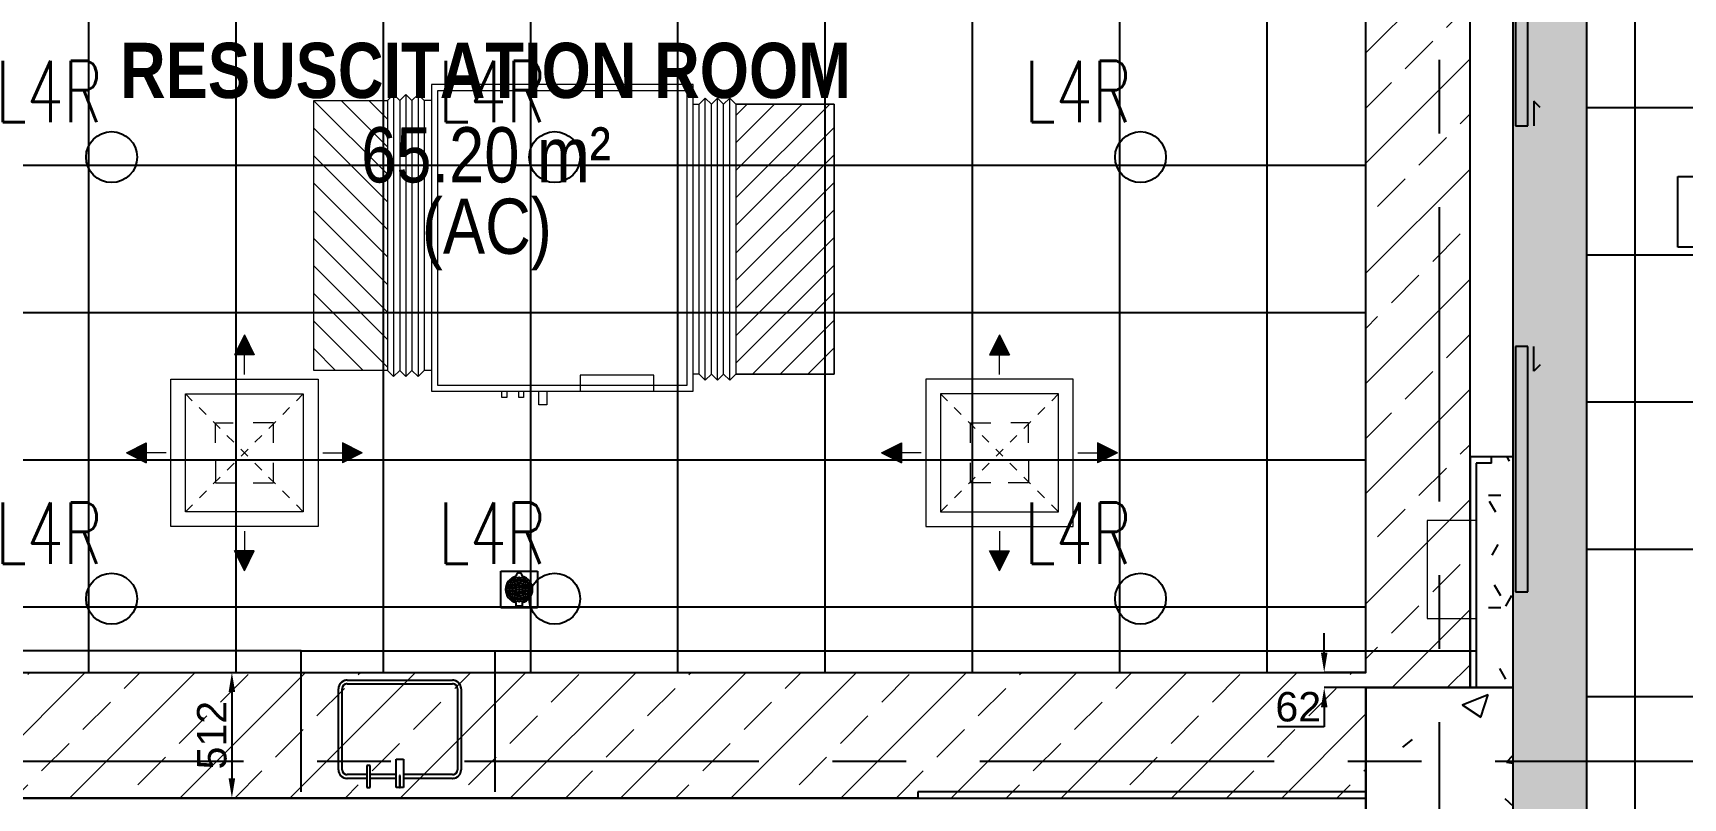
# Model space of a CAD drawing. Header units: millimetres. Extents: x -92759 to 184353, y -15225 to 86714.
# Drawn here: x -66264 to -59541, y 44791 to 47909 of the extents above; entities that cross this region are included whole.
import ezdxf

# ---------------------------------------------------------------- set-up
doc = ezdxf.new("R2010")
doc.units = ezdxf.units.MM
for name, pattern in [('Aligning Line', [3.2004, 1.6002, -1.6002]), ('HIDDEN', [0.375, 0.25, -0.125]), ('IDA - Grid Line', [2100, 1200, -300, 300, -300]), ('IDA - Hidden 065', [322.5, 225, -97.5])]:
    doc.linetypes.add(name, pattern=pattern)
doc.layers.get('Defpoints').update_dxf_attribs({"color": 8})
for name, color, linetype in [('0-1', 9, 'Continuous'), ('A-_DETA----_E-2', 9, 'Continuous'), ('A-_DOOR----_E', 8, 'Continuous'), ('A-_FLOR----_E', 8, 'Continuous'), ('A-_ROOMNAME_A', 8, 'Continuous'), ('A-_WALL----_E', 8, 'Continuous'), ('A-_WALL----_H-1', 9, 'Continuous'), ('A-_WALLPRTN_E', 8, 'Continuous'), ('A-PATT-CONC', 8, 'Continuous'), ('E-_LITG _ CKT -DB', 1, 'HIDDEN'), ('E-legend', 1, 'Continuous'), ('HF', 7, 'Continuous'), ('HF Text', 7, 'Continuous'), ('HFI 02', 7, 'Continuous'), ('M-_SANIFIXR_E', 9, 'Continuous'), ('M-ACMV_FCU', 5, 'Continuous'), ('S-_COLN----_E', 8, 'Continuous')]:
    doc.layers.add(name, color=color, linetype=linetype)
for name, color, linetype, true_color in [('1599_FURN_RHH_BLK8 _NEW__1ST STY_dwg _2_-1', 7, 'Continuous', 0xaaaaaa), ('A-_DETA----_E-3', 1, 'IDA - Hidden 065', 0xff0000), ('A-_DETA----_E-6', 7, 'Continuous', 0x969696), ('S-_ANOTGRID_E-1', 9, 'IDA - Grid Line', 0x808080)]:
    doc.layers.add(name, color=color, linetype=linetype, true_color=true_color)
for name, color, linetype, lineweight in [('HFI 9MM FPB', 94, 'Continuous', 5), ('M-ACMV_Control Panel', 7, 'Continuous', 25), ('M-ACMV_CP_ HL', 7, 'Continuous', 20), ('M-ACMV_FCU--PFCU', 86, 'Continuous', 25), ('M-ACMV_SAD', 5, 'Continuous', 18), ('M-ACMV_SAG', 5, 'Continuous', 25)]:
    doc.layers.add(name, color=color, linetype=linetype, lineweight=lineweight)
doc.styles.add('Arial', font='arial.ttf')
doc.styles.add('Arial Narrow_2', font='ARIALN.TTF', dxfattribs={"height": 225})
doc.styles.add('Arial Narrow_B_1', font='ARIALNB.TTF', dxfattribs={"height": 300})
doc.styles.add('Arial_4', font='arial.ttf', dxfattribs={"height": 1.8})
doc.styles.add('Simplex', font='simplex_.ttf', dxfattribs={"width": 0.7, "height": 450})
doc.styles.get("Standard").update_dxf_attribs({"font": 'arial.ttf'})
doc.dimstyles.get("Standard").update_dxf_attribs({"dimtxt": 0.18, "dimasz": 0.18, "dimexe": 0.18, "dimexo": 0.0625, "dimgap": 0.09, "dimtad": 0, "dimtih": 1, "dimtoh": 1, "dimdec": 4, "dimzin": 0, "dimdsep": 46, "dimtxsty": 'Standard', "dimcen": 0.09, "dimadec": 0, "dimazin": 0, "dimtfac": 1, "dimtdec": 4, "dimtofl": 0, "dimtmove": 0, "dimatfit": 3, "dimfxl": 1, "dimtolj": 1, "dimtzin": 0, "dimarcsym": 0})

# ---------------------------------------------------------------- blocks, each defined once
blk = doc.blocks.new('IDA - F - Double - Sliding - 1800L x 2200H TSD-01-10566337-BLK8_RHH_1ST STOREY PLAN')
at = {"layer": 'A-_DOOR----_E'}
for p, q in [((-450, -97.5), (-1450, -97.5)), ((-1450, -97.5), (-1450, -147.5)), ((-450, -147.5), (-450, -97.5)), ((1450, -97.5), (450, -97.5)), ((450, -97.5), (450, -147.5)), ((1450, -147.5), (1450, -97.5)), ((-1450, -147.5), (-450, -147.5)), ((-525, -197.5), (-550, -172.5)), ((-550, -172.5), (-450, -172.5)), ((450, -147.5), (1450, -147.5)), ((550, -172.5), (450, -172.5)), ((525, -197.5), (550, -172.5))]:
    blk.add_line(p, q, dxfattribs=at)
blk = doc.blocks.new('IDA - Floor Trap Cover - Floor Trap Cover-9516591-BLK8_RHH_1ST STOREY PLAN')
at = {"layer": 'M-_SANIFIXR_E'}
for p, q in [((-75, -75), (-75, 75)), ((-75, 75), (75, 75)), ((-12.5, 53.6), (-12.5, 67.5)), ((-12.5, 67.5), (12.5, 67.5)), ((12.5, 67.5), (12.5, 53.6)), ((75, 75), (75, -75)), ((75, -75), (-75, -75))]:
    blk.add_line(p, q, dxfattribs=at)
for centre in [(-45, 0), (-43.5, 11.4), (-38.8, 22.8), (-32.5, 0), (-31.8, 31.8), (-30, 12.4), (-23, 23), (-22.7, 38.8), (-20, 0), (-14.1, 14.1), (-12.4, 30), (-11.3, 43.5), (-5.3, 5.3), (0, 45), (0, 32.5), (0, 20), (5.3, 5.3), (11.4, 43.5), (12.4, 30), (14.1, 14.1), (20, 0), (22.8, 38.8), (23, 23), (30, 12.4), (31.8, 31.8), (32.5, 0), (38.8, 22.7), (43.5, 11.3), (45, 0), (-43.5, -11.3), (-38.8, -22.7), (-31.8, -31.8), (-30, -12.4), (-23, -23), (-22.8, -38.8), (-14.1, -14.1), (-12.4, -30), (-11.4, -43.5), (-5.3, -5.3), (0, -20), (0, -32.5), (0, -45), (5.3, -5.3), (11.3, -43.5), (12.4, -30), (14.1, -14.1), (22.7, -38.8), (23, -23), (30, -12.4), (31.8, -31.8), (38.8, -22.8), (43.5, -11.4)]:
    blk.add_circle(centre, 5, dxfattribs=at)
for centre, radius, start, end in [((0, 0), 55, 103.13656, 256.95004), ((0, 0), 55, 283.04996, 76.86344), ((0, -55), 12.5, 173.47502, 6.52498)]:
    blk.add_arc(centre, radius, start, end, dxfattribs=at)
blk = doc.blocks.new('1599_FURN_RHH_BLK8 _NEW__1ST STY_dwg _2_-10346281-BLK8_RHH_1ST STOREY PLAN')
at = {"layer": 'A-_DETA----_E-3'}
for p, q in [((-29693.1, -33950), (-32390.1, -33950)), ((-29693.1, -33950), (-32390.1, -33950)), ((-29693.1, -33950), (-28904.1, -33950)), ((-29693.1, -34525), (-29693.1, -33950)), ((-29693.1, -33950), (-28904.1, -33950)), ((-29693.1, -34525), (-29693.1, -33950)), ((-28904.1, -33950), (-24904.1, -33950)), ((-28904.1, -33950), (-28904.1, -34525)), ((-28904.1, -33950), (-24904.1, -33950)), ((-28904.1, -33950), (-28904.1, -34525)), ((-29506.3, -34069.8), (-29076.3, -34069.8)), ((-29506.3, -34069.8), (-29076.3, -34069.8)), ((-29506.3, -34084.8), (-29076.3, -34084.8)), ((-29506.3, -34084.8), (-29076.3, -34084.8)), ((-29541.3, -34434.8), (-29541.3, -34104.8)), ((-29541.3, -34434.8), (-29541.3, -34104.8)), ((-29526.3, -34434.8), (-29526.3, -34104.8)), ((-29526.3, -34434.8), (-29526.3, -34104.8)), ((-29056.3, -34104.8), (-29056.3, -34434.8)), ((-29056.3, -34104.8), (-29056.3, -34434.8)), ((-29041.3, -34104.8), (-29041.3, -34434.8)), ((-29041.3, -34104.8), (-29041.3, -34434.8)), ((-29412.3, -34417.3), (-29426.3, -34417.3)), ((-29426.3, -34417.3), (-29426.3, -34506.7)), ((-29412.3, -34417.3), (-29426.3, -34417.3)), ((-29426.3, -34417.3), (-29426.3, -34506.7)), ((-29412.3, -34506.7), (-29412.3, -34417.3)), ((-29412.3, -34506.7), (-29412.3, -34417.3)), ((-29306.3, -34506.7), (-29306.3, -34392.1)), ((-29306.3, -34392.1), (-29276.3, -34392.1)), ((-29306.3, -34506.7), (-29306.3, -34392.1)), ((-29306.3, -34392.1), (-29276.3, -34392.1)), ((-29276.3, -34392.1), (-29276.3, -34506.7)), ((-29276.3, -34392.1), (-29276.3, -34506.7)), ((-29426.3, -34454.8), (-29506.3, -34454.8)), ((-29426.3, -34454.8), (-29506.3, -34454.8)), ((-29426.3, -34469.8), (-29506.3, -34469.8)), ((-29426.3, -34469.8), (-29506.3, -34469.8)), ((-29306.3, -34454.8), (-29412.3, -34454.8)), ((-29306.3, -34454.8), (-29412.3, -34454.8)), ((-29306.3, -34469.8), (-29412.3, -34469.8)), ((-29306.3, -34469.8), (-29412.3, -34469.8)), ((-29293.1, -34458.7), (-29293.1, -34506.7)), ((-29289.4, -34458.7), (-29293.1, -34458.7)), ((-29293.1, -34458.7), (-29293.1, -34506.7)), ((-29289.4, -34458.7), (-29293.1, -34458.7)), ((-29289.4, -34506.7), (-29289.4, -34458.7)), ((-29289.4, -34506.7), (-29289.4, -34458.7)), ((-29076.3, -34454.8), (-29276.3, -34454.8)), ((-29076.3, -34454.8), (-29276.3, -34454.8)), ((-29076.3, -34469.8), (-29276.3, -34469.8)), ((-29076.3, -34469.8), (-29276.3, -34469.8)), ((-29426.3, -34506.7), (-29412.3, -34506.7)), ((-29426.3, -34506.7), (-29412.3, -34506.7)), ((-29276.3, -34506.7), (-29306.3, -34506.7)), ((-29276.3, -34506.7), (-29306.3, -34506.7)), ((-29293.1, -34506.7), (-29289.4, -34506.7)), ((-29293.1, -34506.7), (-29289.4, -34506.7))]:
    blk.add_line(p, q, dxfattribs=at)
for centre, radius, start, end in [((-29506.3, -34104.8), 35, 90, 180), ((-29506.3, -34104.8), 35, 90, 180), ((-29506.3, -34104.8), 20, 90, 180), ((-29506.3, -34104.8), 20, 90, 180), ((-29076.3, -34104.8), 35, 0, 90), ((-29076.3, -34104.8), 35, 0, 90), ((-29076.3, -34104.8), 20, 0, 90), ((-29076.3, -34104.8), 20, 0, 90), ((-29506.3, -34434.8), 35, 180, 270), ((-29506.3, -34434.8), 35, 180, 270), ((-29506.3, -34434.8), 20, 180, 270), ((-29506.3, -34434.8), 20, 180, 270), ((-29076.3, -34434.8), 20, 270, 0), ((-29076.3, -34434.8), 35, 270, 0), ((-29076.3, -34434.8), 20, 270, 0), ((-29076.3, -34434.8), 35, 270, 0)]:
    blk.add_arc(centre, radius, start, end, dxfattribs=at)
at = {"layer": 'A-_DETA----_E-6'}
for p, q in [((-29693.1, -33950), (-32390.1, -33950)), ((-29693.1, -33950), (-28904.1, -33950)), ((-29693.1, -34525), (-29693.1, -33950)), ((-28904.1, -33950), (-24904.1, -33950)), ((-28904.1, -33950), (-28904.1, -34525)), ((-29506.3, -34069.8), (-29076.3, -34069.8)), ((-29506.3, -34084.8), (-29076.3, -34084.8)), ((-29541.3, -34434.8), (-29541.3, -34104.8)), ((-29526.3, -34434.8), (-29526.3, -34104.8)), ((-29056.3, -34104.8), (-29056.3, -34434.8)), ((-29041.3, -34104.8), (-29041.3, -34434.8)), ((-29412.3, -34417.3), (-29426.3, -34417.3)), ((-29426.3, -34417.3), (-29426.3, -34506.7)), ((-29412.3, -34506.7), (-29412.3, -34417.3)), ((-29306.3, -34506.7), (-29306.3, -34392.1)), ((-29306.3, -34392.1), (-29276.3, -34392.1)), ((-29276.3, -34392.1), (-29276.3, -34506.7)), ((-29426.3, -34454.8), (-29506.3, -34454.8)), ((-29426.3, -34469.8), (-29506.3, -34469.8)), ((-29306.3, -34454.8), (-29412.3, -34454.8)), ((-29306.3, -34469.8), (-29412.3, -34469.8)), ((-29293.1, -34458.7), (-29293.1, -34506.7)), ((-29289.4, -34458.7), (-29293.1, -34458.7)), ((-29289.4, -34506.7), (-29289.4, -34458.7)), ((-29076.3, -34454.8), (-29276.3, -34454.8)), ((-29076.3, -34469.8), (-29276.3, -34469.8)), ((-29426.3, -34506.7), (-29412.3, -34506.7)), ((-29276.3, -34506.7), (-29306.3, -34506.7)), ((-29293.1, -34506.7), (-29289.4, -34506.7))]:
    blk.add_line(p, q, dxfattribs=at)
for centre, radius, start, end in [((-29506.3, -34104.8), 35, 90, 180), ((-29506.3, -34104.8), 20, 90, 180), ((-29076.3, -34104.8), 35, 0, 90), ((-29076.3, -34104.8), 20, 0, 90), ((-29506.3, -34434.8), 35, 180, 270), ((-29506.3, -34434.8), 20, 180, 270), ((-29076.3, -34434.8), 20, 270, 0), ((-29076.3, -34434.8), 35, 270, 0)]:
    blk.add_arc(centre, radius, start, end, dxfattribs=at)
blk = doc.blocks.new('A$Cb2bf8f38')
at = {"layer": 'A-_WALL----_H-1'}
h = blk.add_hatch(dxfattribs=at)
h.set_pattern_fill('FP_1', color=256, style=0, pattern_type=2)
h.set_pattern_definition([(0, (-11870.95, 40538.29), (609.6, 152.4), [50.292, -406.908, 50.292, -406.908, -2438.4]), (0, (-11870.95, 40538.29), (609.6, 152.4), [-914.4, 50.292, -864.108, 50.292, -406.908, -1066.8]), (0, (-11870.95, 40538.29), (609.6, 152.4), [-2286, 50.292, -254.508, 50.292, -711.708]), (120, (-11642.35, 40614.49), (-436.7823, 451.7291), [50.292, -406.908, 50.292, -406.908, -2438.4]), (120, (-11642.35, 40614.49), (-436.7823, 451.7291), [-914.4, 50.292, -864.108, 50.292, -406.908, -1066.8]), (120, (-11642.35, 40614.49), (-436.7823, 451.7291), [-2286, 50.292, -254.508, 50.292, -711.708]), (240, (-11566.15, 40919.29), (-172.8177, -604.1291), [50.292, -406.908, 50.292, -406.908, -2438.4]), (240, (-11566.15, 40919.29), (-172.8177, -604.1291), [-914.4, 50.292, -864.108, 50.292, -406.908, -1066.8]), (240, (-11566.15, 40919.29), (-172.8177, -604.1291), [-2286, 50.292, -254.508, 50.292, -711.708])])
h.paths.add_polyline_path([(-17300, 12700), (-17300, 13640), (-17387.5, 13640), (-17387.5, 13615), (-17450, 13615), (-17450, 12700), (-17387.5, 12700)])
h.paths.add_polyline_path([(-17387.5, 15440), (-17300, 15440), (-17300, 19500), (-17450, 19500), (-17450, 15465), (-17387.5, 15465)])
at = {"layer": 'S-_COLN----_E'}
h = blk.add_hatch(dxfattribs=at)
h.set_pattern_fill('FP_4', color=256, style=0, pattern_type=2)
h.set_pattern_definition([(50, (-11870.95, 40538.3), (1093.104, -95.634), [114.3, -1257.3]), (355, (-11871, 40538.3), (-211.457, 1146.34), [91.44, -1005.84]), (100.451, (-11779.9, 40530.3), (881.656, 1050.7), [97.14, -1068.54]), (46.184, (-11871, 40843.1), (1626.475, -252.257), [171.45, -1885.95]), (96.636, (-11735.4, 40822), (1424.42, 1484.565), [145.71, -1602.81]), (351.184, (-11871, 40843.1), (1424.43, 1484.55), [137.16, -1508.76]), (21, (-11718.55, 40766.9), (909.686, -613.59), [114.3, -1257.3]), (326, (-11718.6, 40766.9), (370.812, 1105.13), [91.44, -1005.84]), (71.451, (-11642.7, 40715.8), (1280.503, 491.528), [97.14, -1068.54]), (37.5, (-11870.95, 40538.3), (18.5313, 507.3303), [50.292, -943.356, 50.292, -970.788, -1009.65]), (37.5, (-11870.95, 40538.3), (18.5313, 507.3303), [-2014.728, 50.292, -959.358]), (7.5, (-11870.95, 40538.3), (400.918, 601.084), [50.292, -531.876, 50.292, -920.496, -384.81]), (7.5, (-11870.95, 40538.3), (400.918, 601.084), [-1552.956, 50.292, -334.518]), (327.5, (-12210.8, 40538.3), (813.545, -34.3737), [50.292, -330.708, 50.292, -1138.428, -1577.34]), (327.5, (-12210.8, 40538.3), (813.545, -34.3737), [-1569.72, 50.292, -1527.048]), (317.5, (-12363.2, 40538.3), (888.775, 152.56), [50.292, -445.008, 50.292, -739.14, -1120.14]), (317.5, (-12363.2, 40538.3), (888.775, 152.56), [-1284.732, 50.292, -1069.848])])
h.paths.add_polyline_path([(-17300, 12100), (-17300, 12700), (-17900, 12700), (-17900, 12100), (-17437.1, 12100)])
at = {"layer": 'A-_DETA----_E-2'}
for p, q in [((-22238, 12850), (-24935, 12850)), ((-22238, 12850), (-24935, 12850)), ((-22238, 12850), (-21449, 12850)), ((-22238, 12275), (-22238, 12850)), ((-22238, 12850), (-21449, 12850)), ((-22238, 12275), (-22238, 12850)), ((-21449, 12850), (-17449, 12850)), ((-21449, 12850), (-21449, 12275)), ((-21449, 12850), (-17449, 12850)), ((-21449, 12850), (-21449, 12275)), ((-22051.2, 12730.2), (-21621.2, 12730.2)), ((-22051.2, 12730.2), (-21621.2, 12730.2)), ((-22051.2, 12715.2), (-21621.2, 12715.2)), ((-22051.2, 12715.2), (-21621.2, 12715.2)), ((-22086.2, 12365.2), (-22086.2, 12695.2)), ((-22086.2, 12365.2), (-22086.2, 12695.2)), ((-22071.2, 12365.2), (-22071.2, 12695.2)), ((-22071.2, 12365.2), (-22071.2, 12695.2)), ((-21601.2, 12695.2), (-21601.2, 12365.2)), ((-21601.2, 12695.2), (-21601.2, 12365.2)), ((-21586.2, 12695.2), (-21586.2, 12365.2)), ((-21586.2, 12695.2), (-21586.2, 12365.2)), ((-21957.2, 12382.7), (-21971.2, 12382.7)), ((-21971.2, 12382.7), (-21971.2, 12293.3)), ((-21957.2, 12382.7), (-21971.2, 12382.7)), ((-21971.2, 12382.7), (-21971.2, 12293.3)), ((-21957.2, 12293.3), (-21957.2, 12382.7)), ((-21957.2, 12293.3), (-21957.2, 12382.7)), ((-21851.2, 12293.3), (-21851.2, 12407.9)), ((-21851.2, 12407.9), (-21821.2, 12407.9)), ((-21851.2, 12293.3), (-21851.2, 12407.9)), ((-21851.2, 12407.9), (-21821.2, 12407.9)), ((-21821.2, 12407.9), (-21821.2, 12293.3)), ((-21821.2, 12407.9), (-21821.2, 12293.3)), ((-21971.2, 12345.2), (-22051.2, 12345.2)), ((-21971.2, 12345.2), (-22051.2, 12345.2)), ((-21971.2, 12330.2), (-22051.2, 12330.2)), ((-21971.2, 12330.2), (-22051.2, 12330.2)), ((-21851.2, 12345.2), (-21957.2, 12345.2)), ((-21851.2, 12345.2), (-21957.2, 12345.2)), ((-21851.2, 12330.2), (-21957.2, 12330.2)), ((-21851.2, 12330.2), (-21957.2, 12330.2)), ((-21838, 12341.3), (-21838, 12293.3)), ((-21834.3, 12341.3), (-21838, 12341.3)), ((-21838, 12341.3), (-21838, 12293.3)), ((-21834.3, 12341.3), (-21838, 12341.3)), ((-21834.3, 12293.3), (-21834.3, 12341.3)), ((-21834.3, 12293.3), (-21834.3, 12341.3)), ((-21621.2, 12345.2), (-21821.2, 12345.2)), ((-21621.2, 12345.2), (-21821.2, 12345.2)), ((-21621.2, 12330.2), (-21821.2, 12330.2)), ((-21621.2, 12330.2), (-21821.2, 12330.2)), ((-21971.2, 12293.3), (-21957.2, 12293.3)), ((-21971.2, 12293.3), (-21957.2, 12293.3)), ((-21821.2, 12293.3), (-21851.2, 12293.3)), ((-21821.2, 12293.3), (-21851.2, 12293.3)), ((-21838, 12293.3), (-21834.3, 12293.3)), ((-21838, 12293.3), (-21834.3, 12293.3))]:
    blk.add_line(p, q, dxfattribs=at)
for centre, radius, start, end in [((-22051.2, 12695.2), 35, 90, 180), ((-22051.2, 12695.2), 35, 90, 180), ((-22051.2, 12695.2), 20, 90, 180), ((-22051.2, 12695.2), 20, 90, 180), ((-21621.2, 12695.2), 35, 0, 90), ((-21621.2, 12695.2), 35, 0, 90), ((-21621.2, 12695.2), 20, 0, 90), ((-21621.2, 12695.2), 20, 0, 90), ((-22051.2, 12365.2), 35, 180, 270), ((-22051.2, 12365.2), 35, 180, 270), ((-22051.2, 12365.2), 20, 180, 270), ((-22051.2, 12365.2), 20, 180, 270), ((-21621.2, 12365.2), 20, 270, 0), ((-21621.2, 12365.2), 35, 270, 0), ((-21621.2, 12365.2), 20, 270, 0), ((-21621.2, 12365.2), 35, 270, 0)]:
    blk.add_arc(centre, radius, start, end, dxfattribs=at)
at = {"layer": 'A-_DETA----_E-6'}
for p, q in [((-22238, 12850), (-24935, 12850)), ((-22238, 12850), (-21449, 12850)), ((-22238, 12275), (-22238, 12850)), ((-21449, 12850), (-17449, 12850)), ((-21449, 12850), (-21449, 12275)), ((-22051.2, 12730.2), (-21621.2, 12730.2)), ((-22051.2, 12715.2), (-21621.2, 12715.2)), ((-22086.2, 12365.2), (-22086.2, 12695.2)), ((-22071.2, 12365.2), (-22071.2, 12695.2)), ((-21601.2, 12695.2), (-21601.2, 12365.2)), ((-21586.2, 12695.2), (-21586.2, 12365.2)), ((-21957.2, 12382.7), (-21971.2, 12382.7)), ((-21971.2, 12382.7), (-21971.2, 12293.3)), ((-21957.2, 12293.3), (-21957.2, 12382.7)), ((-21851.2, 12293.3), (-21851.2, 12407.9)), ((-21851.2, 12407.9), (-21821.2, 12407.9)), ((-21821.2, 12407.9), (-21821.2, 12293.3)), ((-21971.2, 12345.2), (-22051.2, 12345.2)), ((-21971.2, 12330.2), (-22051.2, 12330.2)), ((-21851.2, 12345.2), (-21957.2, 12345.2)), ((-21851.2, 12330.2), (-21957.2, 12330.2)), ((-21838, 12341.3), (-21838, 12293.3)), ((-21834.3, 12341.3), (-21838, 12341.3)), ((-21834.3, 12293.3), (-21834.3, 12341.3)), ((-21621.2, 12345.2), (-21821.2, 12345.2)), ((-21621.2, 12330.2), (-21821.2, 12330.2)), ((-21971.2, 12293.3), (-21957.2, 12293.3)), ((-21821.2, 12293.3), (-21851.2, 12293.3)), ((-21838, 12293.3), (-21834.3, 12293.3))]:
    blk.add_line(p, q, dxfattribs=at)
for centre, radius, start, end in [((-22051.2, 12695.2), 35, 90, 180), ((-22051.2, 12695.2), 20, 90, 180), ((-21621.2, 12695.2), 35, 0, 90), ((-21621.2, 12695.2), 20, 0, 90), ((-22051.2, 12365.2), 35, 180, 270), ((-22051.2, 12365.2), 20, 180, 270), ((-21621.2, 12365.2), 20, 270, 0), ((-21621.2, 12365.2), 35, 270, 0)]:
    blk.add_arc(centre, radius, start, end, dxfattribs=at)
at = {"layer": 'A-_FLOR----_E'}
for p, q in [((-21425.1, 13025), (-21425.1, 13175)), ((-21425.1, 13175), (-21275.1, 13175)), ((-21275.1, 13175), (-21275.1, 13025)), ((-21275.1, 13025), (-21425.1, 13025))]:
    blk.add_line(p, q, dxfattribs=at)
at = {"layer": 'A-_WALL----_E'}
for p, q in [((-17450, 13615), (-17450, 12700)), ((-17387.5, 13615), (-17450, 13615)), ((-17387.5, 13615), (-17387.5, 13640)), ((-19725, 12250), (-17900, 12250))]:
    blk.add_line(p, q, dxfattribs=at)
at = {"layer": 'A-_WALLPRTN_E'}
for p, q in [((-17475, 13640), (-17475, 12700)), ((-17300, 13640), (-17475, 13640)), ((-17300, 12700), (-17300, 13640)), ((-17475, 12700), (-17300, 12700)), ((-19725, 12250), (-23400, 12250)), ((-17900, 12275), (-19725, 12275)), ((-19725, 12275), (-19725, 12250)), ((-17900, 12100), (-17900, 12275))]:
    blk.add_line(p, q, dxfattribs=at)
at = {"layer": 'S-_ANOTGRID_E-1'}
for p, q in [((-17600, -20141.4), (-17600, 53272.8)), ((-38373.1, 12400), (13584.7, 12400))]:
    blk.add_line(p, q, dxfattribs=at)
at = {"layer": 'S-_COLN----_E'}
for p, q in [((-17475, 12700), (-17900, 12700)), ((-17900, 12700), (-17900, 12275)), ((-17450, 12700), (-17475, 12700)), ((-17300, 12700), (-17450, 12700)), ((-17300, 12100), (-17300, 12700)), ((-17900, 12275), (-17900, 12250)), ((-17900, 12250), (-17900, 12100))]:
    blk.add_line(p, q, dxfattribs=at)
at = {"layer": '1599_FURN_RHH_BLK8 _NEW__1ST STY_dwg _2_-1'}
blk.add_blockref('1599_FURN_RHH_BLK8 _NEW__1ST STY_dwg _2_-10346281-BLK8_RHH_1ST STOREY PLAN', (7455.1, 46800), dxfattribs=at)
at = {"layer": 'A-_DOOR----_E', "rotation": 89.99999999999991}
blk.add_blockref('IDA - F - Double - Sliding - 1800L x 2200H TSD-01-10566337-BLK8_RHH_1ST STOREY PLAN', (-17387.5, 14540), dxfattribs=at)
at = {"layer": 'M-_SANIFIXR_E', "rotation": 180}
blk.add_blockref('IDA - Floor Trap Cover - Floor Trap Cover-9516591-BLK8_RHH_1ST STOREY PLAN', (-21350.1, 13100), dxfattribs=at)
at = {"layer": 'A-_ROOMNAME_A', "char_height": 225, "attachment_point": 1}
for s, insert, width, style in [('RESUSCITATION ROOM', (-22976.2, 15328.2), 3643.67, 'Arial Narrow_B_1'), ('65.20 m²', (-21993.7, 14984.1), 1262.658, 'Arial Narrow_2'), ('(AC)', (-21746.2, 14693.1), 661.392, 'Arial Narrow_2')]:
    blk.add_mtext(s, dxfattribs=dict(at, insert=insert, width=width, style=style))
blk = doc.blocks.new('*D514')
at = {"layer": 'Defpoints', "color": 0, "transparency": 16777216}
for p in [(-10649.4, 472223.8), (-10649.4, 471711.7), (-10649.4, 471711.7)]:
    blk.add_point(p, dxfattribs=at)
at = {"layer": 'HFI 02', "color": 0, "lineweight": -2, "transparency": 16777216}
for p, q in [((-10649.3, 472223.8), (-10649.2, 472223.8)), ((-10649.4, 472143.8), (-10649.4, 471791.7)), ((-10649.3, 471711.7), (-10649.2, 471711.7))]:
    blk.add_line(p, q, dxfattribs=at)
at = {"layer": 'HFI 02', "color": 0, "transparency": 16777216}
for points in [[(-10662.7, 472143.8), (-10636.1, 472143.8), (-10649.4, 472223.8)], [(-10662.7, 471791.7), (-10636.1, 471791.7), (-10649.4, 471711.7)]]:
    blk.add_solid(points, dxfattribs=at)
at = {"layer": 'HFI 02', "color": 152, "true_color": 0x2776bb, "transparency": 16777216, "insert": (-10730.7, 471967.8), "char_height": 120, "attachment_point": 5, "rotation": 90, "style": 'Arial'}
blk.add_mtext('\\A1;512', dxfattribs=at)
blk = doc.blocks.new('*D700')
at = {"layer": 'Defpoints', "color": 0, "transparency": 16777216}
for p in [(-6198.6, 472161.7), (-6029, 472223.8), (-6029, 472161.7)]:
    blk.add_point(p, dxfattribs=at)
at = {"layer": 'HFI 02', "color": 0, "lineweight": -2, "transparency": 16777216}
for p, q in [((-6198.6, 472303.8), (-6198.6, 472383.8)), ((-6029.1, 472223.8), (-6198.8, 472223.8)), ((-6029.1, 472161.7), (-6198.8, 472161.7)), ((-6198.6, 472081.7), (-6198.6, 472001.7)), ((-6198.6, 472001.7), (-6389.9, 472001.7))]:
    blk.add_line(p, q, dxfattribs=at)
at = {"layer": 'HFI 02', "color": 0, "transparency": 16777216}
for points in [[(-6211.9, 472303.8), (-6185.3, 472303.8), (-6198.6, 472223.8)], [(-6211.9, 472081.7), (-6185.3, 472081.7), (-6198.6, 472161.7)]]:
    blk.add_solid(points, dxfattribs=at)
at = {"layer": 'HFI 02', "color": 152, "true_color": 0x2776bb, "transparency": 16777216, "insert": (-6304.3, 472083), "char_height": 120, "attachment_point": 5, "style": 'Arial'}
blk.add_mtext('\\A1;62', dxfattribs=at)
blk = doc.blocks.new('A$C020d881d')
at = {"layer": 'E-legend', "lineweight": 25}
blk.add_circle((818.7, 172), 103.8, dxfattribs=at)
at = {"layer": 'E-legend', "lineweight": 25, "style": 'Simplex', "width": 0.7}
blk.add_text('L4R', height=250, dxfattribs=at).set_placement((345.2, 314.3))
blk = doc.blocks.new('EL_B8_L1_R4')
at = {"layer": 'E-_LITG _ CKT -DB', "ltscale": 0.5}
for p in [(-13036.5, -25868.2), (-11231, -25868.2), (-8843.9, -25868.2), (-13036.5, -27668.2), (-11231, -27668.2), (-8843.9, -27668.2)]:
    blk.add_blockref('A$C020d881d', p, dxfattribs=at)
blk = doc.blocks.new('A$Ce886c8c0')
at = {"layer": 'M-ACMV_Control Panel', "lineweight": 5}
blk.add_lwpolyline([(200, -200), (200, 200), (0, 200), (0, -200)], close=True, dxfattribs=at)
blk.add_solid([(0, -200), (200, -200), (200, 200), (0, -200)], dxfattribs=at)
blk = doc.blocks.new('A$Cdc8841d0')
at = {"layer": 'M-ACMV_FCU--PFCU', "lineweight": 0}
for p, q in [((-550, 0), (-550, -24)), ((-550, 0), (550, 0)), ((-620, -24), (630, -24)), ((-620, -1091), (-620, -24)), ((-595, -49), (605, -49)), ((-595, -1066), (-595, -49)), ((550, -24), (550, 0)), ((605, -49), (605, -1066)), ((630, -24), (630, -1091)), ((605, -1066), (-595, -1066)), ((630, -1091), (-620, -1091)), ((-535, -1091), (-535, -1120)), ((565, -1120), (-535, -1120)), ((565, -1091), (565, -1120))]:
    blk.add_line(p, q, dxfattribs=at)
at = {"layer": 'M-ACMV_FCU--PFCU', "linetype": 'ByBlock', "lineweight": 0}
for p, q in [((-620, -620.4), (-674.8, -620.4)), ((-674.8, -620.4), (-674.8, -652.6)), ((-674.8, -652.6), (-620, -652.6)), ((-620, -652.6), (-620, -620.4)), ((-620, -715), (-646, -715)), ((-646, -715), (-646, -735)), ((-646, -735), (-620, -735)), ((-620, -735), (-620, -715)), ((-620, -784), (-645.7, -784)), ((-645.7, -784), (-645.7, -804)), ((-645.7, -804), (-620, -804)), ((-620, -804), (-620, -784))]:
    blk.add_line(p, q, dxfattribs=at)
at = {"layer": 'M-ACMV_FCU--PFCU', "lineweight": 0}
blk.add_lwpolyline([(-555, -184), (-555, -484), (-620, -484), (-620, -184)], close=True, dxfattribs=at)
blk = doc.blocks.new('A$Ccf37d9f4')
at = {"layer": 'A-PATT-CONC', "ltscale": 100}
h = blk.add_hatch(color=5, dxfattribs=at)
h.dxf.hatch_style = 1
h.paths.add_polyline_path([(0, 480.4), (-40.3, 399.8), (40.3, 399.8)])
h = blk.add_hatch(color=5, dxfattribs=at)
h.dxf.hatch_style = 1
h.paths.add_polyline_path([(-399.8, 40.3), (-480.4, 0), (-399.8, -40.3)])
h = blk.add_hatch(color=5, dxfattribs=at)
h.dxf.hatch_style = 1
h.paths.add_polyline_path([(399.8, -40.3), (480.4, 0), (399.8, 40.3)])
h = blk.add_hatch(color=5, dxfattribs=at)
h.dxf.hatch_style = 1
h.paths.add_polyline_path([(40.3, -399.8), (-40.3, -399.8), (0, -480.4)])
at = {"layer": 'M-ACMV_SAD', "color": 5, "lineweight": 0}
for p, q in [((0, 480.4), (-40.3, 399.8)), ((0, 480.4), (40.3, 399.8)), ((-40.3, 399.8), (40.3, 399.8)), ((-480.4, 0), (-399.8, 40.3)), ((-480.4, 0), (-399.8, -40.3)), ((-399.8, -40.3), (-399.8, 40.3)), ((399.8, -40.3), (399.8, 40.3)), ((480.4, 0), (399.8, 40.3)), ((480.4, 0), (399.8, -40.3))]:
    blk.add_line(p, q, dxfattribs=at)
at = {"layer": 'M-ACMV_SAD', "lineweight": 0}
for p, q in [((0, 319.2), (0, 399.8)), ((-319.2, 0), (-399.8, 0)), ((319.2, 0), (399.8, 0)), ((0, -319.2), (0, -399.8)), ((-40.3, -399.8), (40.3, -399.8)), ((0, -480.4), (-40.3, -399.8)), ((0, -480.4), (40.3, -399.8))]:
    blk.add_line(p, q, dxfattribs=at)
at = {"layer": 'M-ACMV_SAD', "linetype": 'Aligning Line', "ltscale": 25}
for p, q in [((-240, 240), (240, -240)), ((240, 240), (-240, -240))]:
    blk.add_line(p, q, dxfattribs=at)
at = {"layer": 'M-ACMV_SAD'}
for points in [[(-300, 300), (300, 300), (300, -300), (-300, -300)], [(-240, 240), (240, 240), (240, -240), (-240, -240)]]:
    blk.add_lwpolyline(points, close=True, dxfattribs=at)
at = {"layer": 'M-ACMV_SAD', "lineweight": 0}
for points in [[(-35.8, 122.9), (-117.8, 122.9), (-117.8, 41)], [(117.8, 30.7), (117.8, 122.9), (35.8, 122.9)], [(-117.8, -41), (-117.8, -122.9), (-35.8, -122.9)], [(117.8, -41), (117.8, -122.9), (46.1, -122.9)]]:
    blk.add_lwpolyline(points, dxfattribs=at)
blk = doc.blocks.new('ACMV_B8L1_R9')
at = {"layer": 'M-ACMV_SAD'}
h = blk.add_hatch(dxfattribs=at)
h.set_pattern_fill('ANSI31', color=256, scale=25, angle=630)
h.set_pattern_definition([(315, (291369.35, 59783.73), (56.1266, 56.1266), [])])
h.paths.add_polyline_path([(224983.3, -62320.4), (224683.3, -62320.4), (224683.3, -63420.4), (224983.3, -63420.4)])
h = blk.add_hatch(dxfattribs=at)
h.set_pattern_fill('ANSI31', color=256, scale=25, angle=1980)
h.set_pattern_definition([(225, (291519.35, 59783.73), (56.1266, -56.1266), [])])
h.paths.add_polyline_path([(226803.3, -63435.4), (226403.3, -63435.4), (226403.3, -62335.4), (226803.3, -62335.4)])
for p, q in [((224683.3, -63420.4), (224683.3, -62320.4)), ((224683.3, -62320.4), (224983.3, -62320.4)), ((224983.3, -62320.4), (225008.3, -62295.4)), ((224983.3, -62320.4), (224983.3, -63420.4)), ((225008.3, -62295.4), (225033.3, -62320.4)), ((225008.3, -62295.4), (225008.3, -63445.4)), ((225033.3, -62320.4), (225058.3, -62295.4)), ((225033.3, -62320.4), (225033.3, -63420.4)), ((225058.3, -62295.4), (225083.3, -62320.4)), ((225058.3, -62295.4), (225058.3, -63445.4)), ((225083.3, -62320.4), (225108.3, -62295.4)), ((225083.3, -62320.4), (225083.3, -63420.4)), ((225108.3, -62295.4), (225133.3, -62320.4)), ((225108.3, -62295.4), (225108.3, -63445.4)), ((225133.3, -62320.4), (225133.3, -63420.4)), ((226253.3, -62335.4), (226278.3, -62310.4)), ((226278.3, -63460.4), (226278.3, -62310.4)), ((226278.3, -62310.4), (226303.3, -62335.4)), ((226303.3, -62335.4), (226328.3, -62310.4)), ((226328.3, -63460.4), (226328.3, -62310.4)), ((226328.3, -62310.4), (226353.3, -62335.4)), ((226353.3, -62335.4), (226378.3, -62310.4)), ((226378.3, -63460.4), (226378.3, -62310.4)), ((226378.3, -62310.4), (226403.3, -62335.4)), ((226303.3, -63435.4), (226303.3, -62335.4)), ((226353.3, -63435.4), (226353.3, -62335.4)), ((226403.3, -62335.4), (226803.3, -62335.4)), ((226803.3, -62335.4), (226803.3, -63435.4)), ((224983.3, -63420.4), (224683.3, -63420.4)), ((224983.3, -63420.4), (225008.3, -63445.4)), ((225008.3, -63445.4), (225033.3, -63420.4)), ((225033.3, -63420.4), (225058.3, -63445.4)), ((225058.3, -63445.4), (225083.3, -63420.4)), ((225083.3, -63420.4), (225108.3, -63445.4)), ((225108.3, -63445.4), (225133.3, -63420.4)), ((226253.3, -63435.4), (226278.3, -63460.4)), ((226278.3, -63460.4), (226303.3, -63435.4)), ((226303.3, -63435.4), (226328.3, -63460.4)), ((226328.3, -63460.4), (226353.3, -63435.4)), ((226353.3, -63435.4), (226378.3, -63460.4)), ((226378.3, -63460.4), (226403.3, -63435.4)), ((226803.3, -63435.4), (226403.3, -63435.4))]:
    blk.add_line(p, q, dxfattribs=at)
for points in [[(224983.3, -62320.4), (224983.3, -63420.4), (224683.3, -63420.4), (224683.3, -62320.4)], [(226803.3, -63435.4), (226803.3, -62335.4), (226403.3, -62335.4), (226403.3, -63435.4)]]:
    blk.add_lwpolyline(points, close=True, dxfattribs=at)
at = {"layer": 'M-ACMV_CP_ HL', "lineweight": 5}
blk.add_blockref('A$Ce886c8c0', (229220, -64232.3), dxfattribs=at)
at = {"layer": 'M-ACMV_FCU--PFCU', "xscale": -1, "rotation": 270}
blk.add_blockref('A$Cdc8841d0', (226253.3, -62885.4), dxfattribs=at)
at = {"layer": 'M-ACMV_SAG', "rotation": 180}
blk.add_blockref('A$Ccf37d9f4', (224400.7, -63756.5), dxfattribs=at)
at = {"layer": 'M-ACMV_SAG', "xscale": -1, "rotation": 180}
blk.add_blockref('A$Ccf37d9f4', (227477.4, -63756.5), dxfattribs=at)
blk = doc.blocks.new('RCP_B8L1')
at = {"layer": 'A-PATT-CONC'}
h = blk.add_hatch(dxfattribs=at)
h.set_pattern_fill('ANSI37', color=256, scale=189, angle=45)
h.set_pattern_definition([(90, (-3329.05, 499461.7), (-600.075, 0), []), (180, (-3329.05, 499461.7), (-6e-14, -600.075), [])])
h.paths.add_polyline_path([(-5129.04966, 499461.70958), (-3329.04966, 499461.70958), (-3329.04966, 465261.70958), (-5129.04966, 465261.70958), (-5129.04966, 497661.70958)])
h = blk.add_hatch(dxfattribs=at)
h.set_pattern_fill('ANSI37', color=256, scale=189, angle=45)
h.set_pattern_definition([(90, (-6029.05, 478823.8), (-600.075, 0), []), (180, (-6029.05, 478823.8), (-6e-14, -600.075), [])])
h.paths.add_polyline_path([(-6029.04966, 478823.81918), (-12029.04967, 478823.81918), (-12029.04967, 472223.81918), (-6029.04967, 472223.81918)])
at = {"layer": 'HFI 9MM FPB'}
h = blk.add_hatch(dxfattribs=at)
h.set_pattern_fill('ANSI33', color=256, scale=50)
h.set_pattern_definition([(45, (-300000, 500000), (-224.5064, 224.5064), []), (45, (-299775.5, 500000), (-224.5064, 224.5064), [158.75, -79.375])])
h.paths.add_polyline_path([(-5429.05312, 464761.70958), (-5429.05312, 497561.70958), (-6479.04966, 497561.70958), (-6479.04966, 499961.70958), (-3029.04966, 499961.70958), (-3029.05312, 482711.70958), (-2429.04966, 482711.70958), (-2429.04966, 481511.70958), (-3029.04966, 481511.70958), (-3029.04966, 475336.70967), (-2679.04966, 475336.70967), (-2679.04966, 464761.70958)])
h.paths.add_polyline_path([(-5129.04966, 499461.70958), (-3329.04966, 499461.70958), (-3329.04966, 465261.70958), (-5129.04966, 465261.70958), (-5129.04966, 497661.70958)], flags=16)
h = blk.add_hatch(dxfattribs=at)
h.set_pattern_fill('ANSI33', color=256, scale=50)
h.paths.add_polyline_path([(-12353.92223, 471711.70958), (-6029.04966, 471711.70958), (-6029.04966, 472161.70958), (-5604.04966, 472161.70958), (-5604.04966, 478961.70958), (-6029.04966, 478961.70958), (-6029.04966, 479336.70949), (-12353.92223, 479336.70949), (-12353.85852, 475286.6882), (-12353.92223, 475286.6882)])
h.paths.add_polyline_path([(-6029.04966, 478823.81918), (-12029.04967, 478823.81918), (-12029.04967, 472223.81918), (-6029.04967, 472223.81918)], flags=16)
at = {"layer": 'HF'}
for points in [[(-5429.05312, 464761.70958), (-5429.05312, 497561.70958), (-6479.04966, 497561.70958), (-6479.04966, 499961.70958), (-3029.04966, 499961.70958), (-3029.05312, 482711.70958), (-2429.04966, 482711.70958), (-2429.04966, 481511.70958), (-3029.04966, 481511.70958), (-3029.04966, 475336.70967), (-2679.04966, 475336.70967), (-2679.04966, 464761.70958)], [(-5129.04966, 499461.70958), (-3329.04966, 499461.70958), (-3329.04966, 465261.70958), (-5129.04966, 465261.70958), (-5129.04966, 497661.70958)], [(-12353.92223, 471711.70958), (-6029.04966, 471711.70958), (-6029.04966, 472161.70958), (-5604.04966, 472161.70958), (-5604.04966, 478961.70958), (-6029.04966, 478961.70958), (-6029.04966, 479336.70949), (-12353.92223, 479336.70949), (-12353.85852, 475286.6882), (-12353.92223, 475286.6882)], [(-6029.04966, 478823.81918), (-12029.04967, 478823.81918), (-12029.04967, 472223.81918), (-6029.04967, 472223.81918), (-6029.04966, 478823.81918)]]:
    blk.add_lwpolyline(points, close=True, dxfattribs=at)
at = {"layer": 'HF Text', "insert": (-4685.46192, 474172.88308), "char_height": 143.901673, "width": 902.3901486, "attachment_point": 1, "style": 'Arial_4', "bg_fill": 16, "box_fill_scale": 1.5, "bg_fill_color": 256, "bg_fill_transparency": 0}
blk.add_mtext('CH= 3500', dxfattribs=at)
at = {"layer": 'HFI 02'}
for base, p1, p2, picture, middle in [((-6198.5964, 472161.70958), (-6029.04967, 472223.81918), (-6029.04967, 472161.70958), '*D700', (-6304.25806, 472082.97834)), ((-10649.41181, 471711.70958), (-10649.41181, 472223.81918), (-10649.41181, 471711.70958), '*D514', (-10730.68057, 471967.76438))]:
    dim = blk.add_linear_dim(base=base, p1=p1, p2=p2, angle=90, dimstyle='Standard', dxfattribs=at)
    dim.commit()
    dim.dimension.update_dxf_attribs({"geometry": picture, "text_midpoint": middle})

msp = doc.modelspace()

# ---------------------------------------------------------------- block references
at = {"layer": '0-1'}
msp.add_blockref('A$Cb2bf8f38', (-42933, 32541.2), dxfattribs=at)

# ---------------------------------------------------------------- next in the draw order: block references
at = {"color": 0}
msp.add_blockref('EL_B8_L1_R4', (-53725.9, 73099.6), dxfattribs=at)
at = {"layer": 'A-PATT-CONC', "color": 152, "true_color": 0x2776bb}
msp.add_blockref('RCP_B8L1', (-54804, -426920.5), dxfattribs=at)

# ---------------------------------------------------------------- next in the draw order: block references
at = {"layer": 'M-ACMV_FCU', "color": 5}
msp.add_blockref('ACMV_B8L1_R9', (-289803, 109954.6), dxfattribs=at)

doc.saveas('drawing.dxf')
